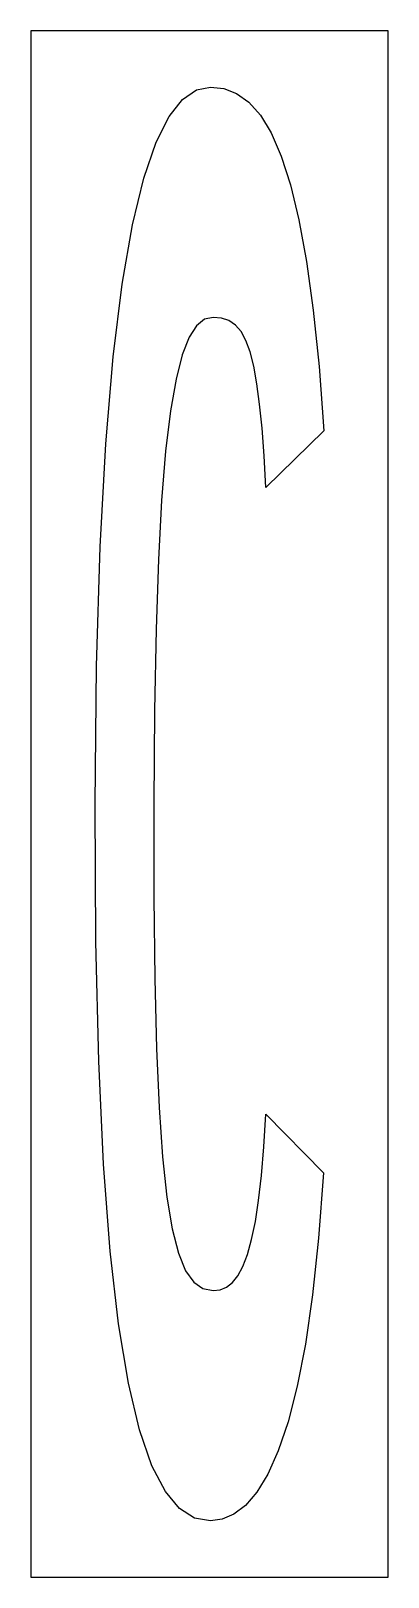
# Model space of a CAD drawing. Extents: x 0 to 24, y 0 to 104.
import ezdxf

# ---------------------------------------------------------------- set-up
doc = ezdxf.new("R2010")
doc.units = 0
doc.layers.add('CUT', color=7, linetype='Continuous')
doc.layers.add('OUTSIDE', color=1, linetype='Continuous')

msp = doc.modelspace()

# ---------------------------------------------------------------- linework, layer by layer
at = {"layer": 'CUT'}
msp.add_lwpolyline([(15.792, 73.2832), (15.6672, 75.4144), (15.5328, 77.2768), (15.3696, 78.8896), (15.1872, 80.272), (14.976, 81.4432), (14.736, 82.4032), (14.448, 83.1712), (14.1216, 83.776), (13.7376, 84.2176), (13.3056, 84.5152), (12.8064, 84.6784), (12.2496, 84.7264), (11.664, 84.6016), (11.1264, 84.1696), (10.6272, 83.392), (10.1664, 82.2112), (9.7536, 80.5792), (9.3792, 78.4384), (9.0528, 75.7312), (8.784, 72.4192), (8.5728, 68.4448), (8.4096, 63.7504), (8.304, 58.288), (8.256, 52), (8.2656, 45.712), (8.3328, 40.2496), (8.448, 35.5552), (8.6208, 31.5808), (8.8512, 28.2688), (9.1392, 25.5616), (9.4944, 23.4208), (9.9168, 21.7888), (10.3968, 20.608), (10.944, 19.8304), (11.5584, 19.408), (12.2496, 19.2736), (12.7104, 19.3312), (13.1328, 19.504), (13.536, 19.8112), (13.9008, 20.272), (14.2464, 20.896), (14.5536, 21.7024), (14.832, 22.7008), (15.0816, 23.9104), (15.3024, 25.3408), (15.4944, 27.0112), (15.6576, 28.9408), (15.792, 31.1296), (19.6608, 27.184), (19.3344, 22.8064), (18.9312, 18.976), (18.4416, 15.664), (17.8944, 12.832), (17.28, 10.4512), (16.6176, 8.4928), (15.9168, 6.9184), (15.1776, 5.7088), (14.4192, 4.816), (13.6416, 4.2208), (12.8448, 3.8848), (12.0576, 3.7792), (11.0016, 3.9712), (9.9936, 4.6048), (9.0336, 5.7472), (8.1312, 7.4848), (7.296, 9.8944), (6.5472, 13.0528), (5.8848, 17.0272), (5.328, 21.9136), (4.8864, 27.7696), (4.56, 34.6912), (4.3584, 42.736), (4.3104, 52), (4.4064, 61.264), (4.656, 69.3088), (5.04, 76.2304), (5.5296, 82.0864), (6.1344, 86.9728), (6.8256, 90.9472), (7.5936, 94.1056), (8.4192, 96.5152), (9.2928, 98.2528), (10.1952, 99.3952), (11.1264, 100.0288), (12.0576, 100.2208), (12.96, 100.1248), (13.824, 99.7888), (14.64, 99.2032), (15.4176, 98.3296), (16.1376, 97.1392), (16.8096, 95.584), (17.4336, 93.6544), (18, 91.3024), (18.5088, 88.4992), (18.96, 85.2256), (19.3632, 81.4336), (19.6896, 77.0944)], close=True, dxfattribs=at)
at = {"layer": 'OUTSIDE'}
msp.add_lwpolyline([(0, 0), (24, 0), (24, 104), (0, 104)], close=True, dxfattribs=at)

doc.saveas('drawing.dxf')
